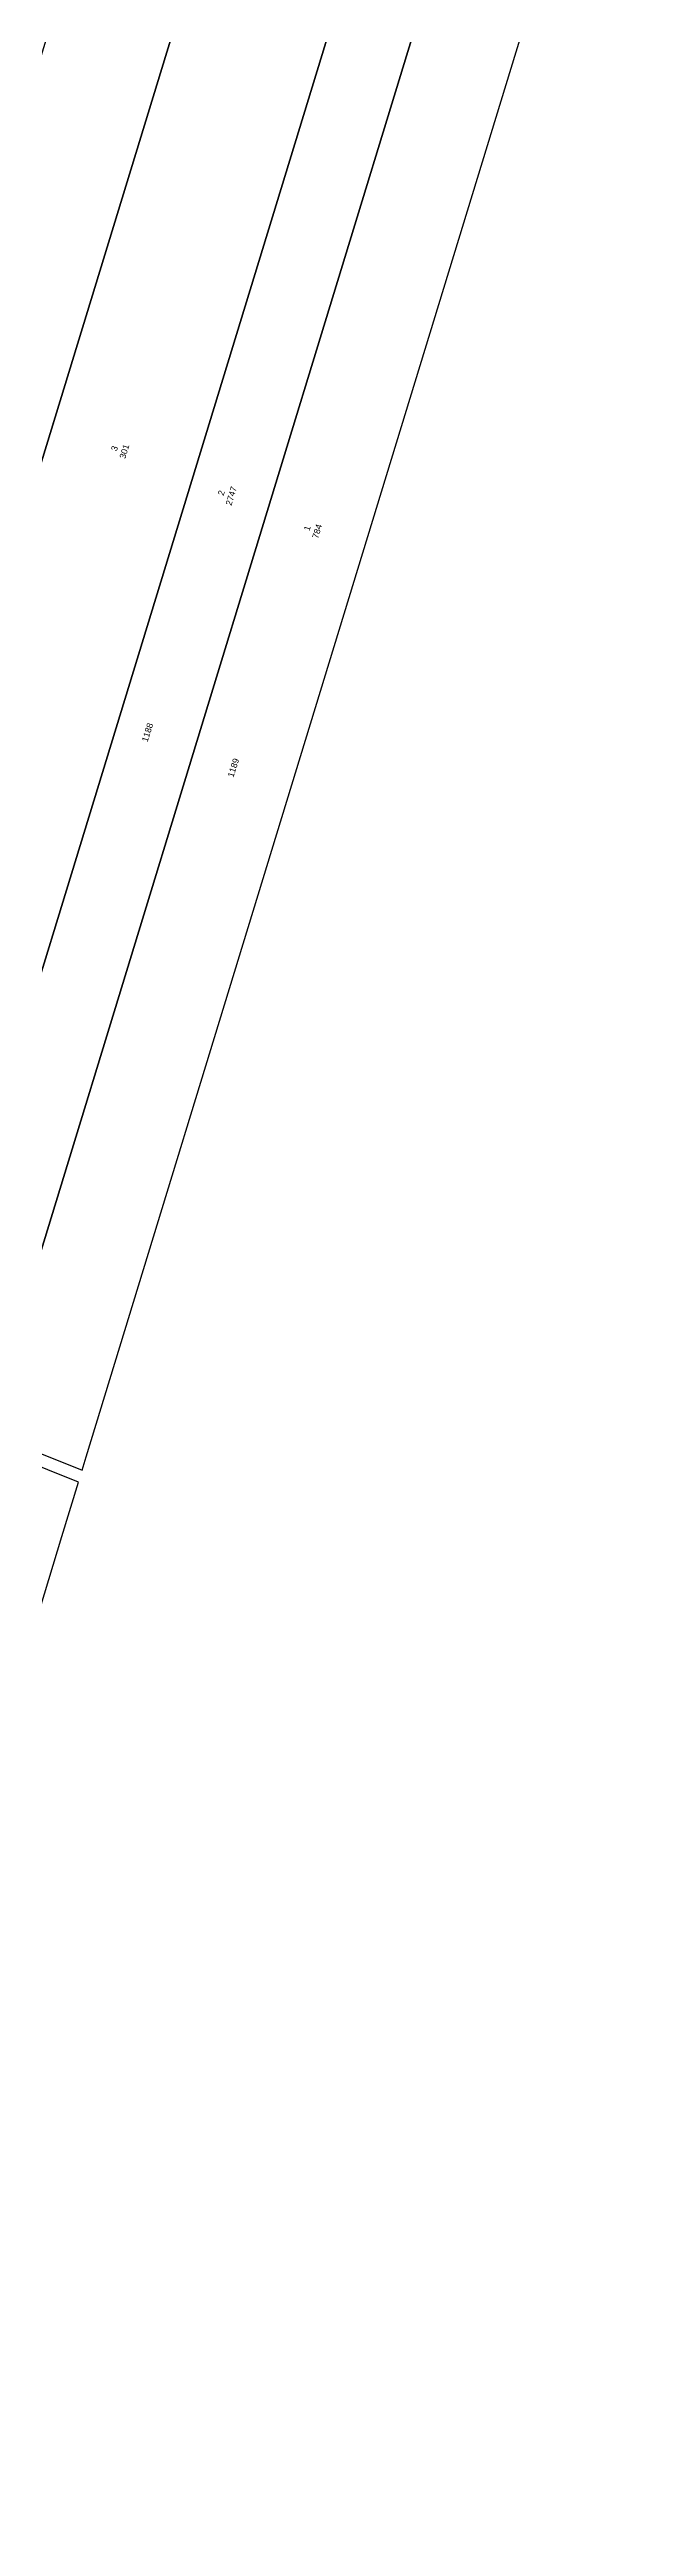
# Model space of a CAD drawing. Header units: millimetres. Extents: x 654897 to 656594, y 351646 to 354277.
# Drawn here: x 656020 to 656212, y 351705 to 352504 of the extents above; entities that cross this region are included whole.
import ezdxf
from ezdxf.enums import TextEntityAlignment as Align

# ---------------------------------------------------------------- set-up
doc = ezdxf.new("R2010")
doc.units = ezdxf.units.MM
for name, color, linetype in [('INDEX', 7, 'Continuous'), ('NrCadGeneral', 7, 'Continuous'), ('PARCELE', 7, 'Continuous'), ('TERENURI', 3, 'Continuous')]:
    doc.layers.add(name, color=color, linetype=linetype)
doc.styles.get("Standard").update_dxf_attribs({"font": 'arial.ttf'})
doc.styles.add('TIMES_NEW_ROMAN', font='arial.ttf')

msp = doc.modelspace()

# ---------------------------------------------------------------- linework, layer by layer
at = {"layer": 'TERENURI'}
for points in [[(656112.58, 352681.14), (656076.94, 352696.29), (655894.27, 352100.01), (655930.15, 352085.67)], [(656157.19, 352662.17), (656112.58, 352681.14), (655930.15, 352085.67), (655975.08, 352067.71)], [(656181.46, 352651.85), (656157.19, 352662.17), (655975.08, 352067.71), (655999.52, 352057.95)], [(656030.74, 352045.47), (656032.04, 352049.72), (656212.46, 352638.66), (656181.46, 352651.85), (655999.52, 352057.95)], [(655870.98, 351705.93), (655897.96, 351707.09), (655911.68, 351709.31), (655927.41, 351704.55), (656024.2, 352024.08), (656029.56, 352041.63), (655978.81, 352061.92)]]:
    msp.add_lwpolyline(points, close=True, dxfattribs=at)

# ---------------------------------------------------------------- texts
at = {"layer": 'INDEX', "style": 'TIMES_NEW_ROMAN'}
for s, p in [('301', (656044.4, 352374.25)), ('2747', (656078.93, 352359.88)), ('784', (656106.67, 352348.48))]:
    msp.add_text(s, height=2, rotation=72.9675, dxfattribs=at).set_placement(p, align=Align.MIDDLE_CENTER)
at = {"layer": 'NrCadGeneral'}
for s, p in [('1188', (656051.87, 352283.57)), ('1189', (656079.62, 352272.17))]:
    msp.add_text(s, height=2, rotation=72, dxfattribs=at).set_placement(p, align=Align.MIDDLE_CENTER)
at = {"layer": 'PARCELE', "style": 'TIMES_NEW_ROMAN'}
for s, p in [('3', (656041.2, 352375.23)), ('2', (656075.72, 352360.86)), ('1', (656103.47, 352349.47))]:
    msp.add_text(s, height=2, rotation=72.9675, dxfattribs=at).set_placement(p, align=Align.MIDDLE_CENTER)

doc.saveas('drawing.dxf')
